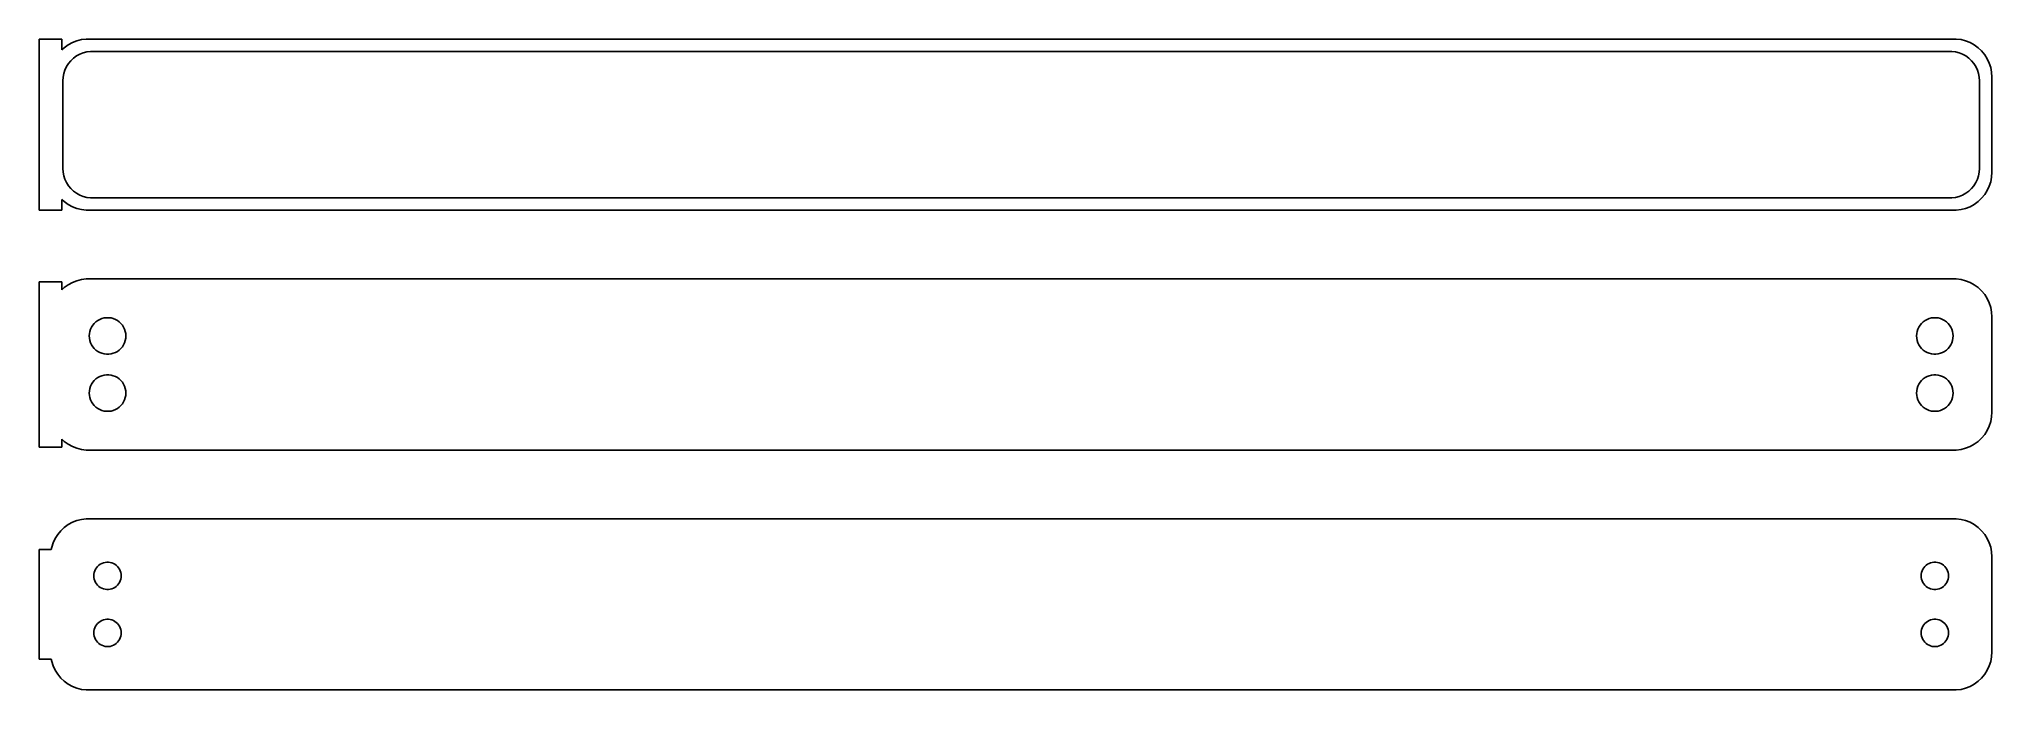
# Model space of a CAD drawing. Header units: metres. Extents: x -129 to 128, y 52 to 137.
import ezdxf

# ---------------------------------------------------------------- set-up
doc = ezdxf.new("R2010")
doc.units = ezdxf.units.M

msp = doc.modelspace()

# ---------------------------------------------------------------- linework, layer by layer
for p, q in [((-126, 137.24), (-129, 137.24)), ((-129, 137.24), (-129, 114.76)), ((-126, 135.809), (-126, 137.24)), ((-125.687, 136.103), (-126, 135.809)), ((-125.179, 136.472), (-125.687, 136.103)), ((-124.629, 136.774), (-125.179, 136.472)), ((-124.045, 137.005), (-124.629, 136.774)), ((-123.437, 137.161), (-124.045, 137.005)), ((-122.814, 137.24), (-123.437, 137.161)), ((122.814, 137.24), (-122.814, 137.24)), ((123.437, 137.161), (122.814, 137.24)), ((124.045, 137.005), (123.437, 137.161)), ((124.629, 136.774), (124.045, 137.005)), ((125.179, 136.472), (124.629, 136.774)), ((125.687, 136.103), (125.179, 136.472)), ((126.145, 135.673), (125.687, 136.103)), ((-125.601, 133.176), (-125.394, 133.616)), ((-125.394, 133.616), (-125.133, 134.026)), ((-125.133, 134.026), (-124.823, 134.401)), ((-124.823, 134.401), (-124.469, 134.734)), ((-124.469, 134.734), (-124.075, 135.02)), ((-124.075, 135.02), (-123.649, 135.254)), ((-123.649, 135.254), (-123.197, 135.433)), ((-123.197, 135.433), (-122.726, 135.554)), ((-122.726, 135.554), (-122.243, 135.615)), ((-122.243, 135.615), (122.243, 135.615)), ((122.243, 135.615), (122.726, 135.554)), ((122.726, 135.554), (123.197, 135.433)), ((123.197, 135.433), (123.649, 135.254)), ((123.649, 135.254), (124.075, 135.02)), ((124.075, 135.02), (124.469, 134.734)), ((124.469, 134.734), (124.823, 134.401)), ((124.823, 134.401), (125.133, 134.026)), ((125.133, 134.026), (125.394, 133.616)), ((125.394, 133.616), (125.601, 133.176)), ((126.545, 135.189), (126.145, 135.673)), ((126.882, 134.659), (126.545, 135.189)), ((127.149, 134.091), (126.882, 134.659)), ((127.343, 133.493), (127.149, 134.091)), ((127.461, 132.877), (127.343, 133.493)), ((-125.873, 131.75), (-125.842, 132.235)), ((-125.873, 120.25), (-125.873, 131.75)), ((-125.842, 132.235), (-125.751, 132.713)), ((-125.751, 132.713), (-125.601, 133.176)), ((125.601, 133.176), (125.751, 132.713)), ((125.751, 132.713), (125.842, 132.235)), ((125.842, 132.235), (125.873, 131.75)), ((125.873, 131.75), (125.873, 120.25)), ((127.5, 132.25), (127.461, 132.877)), ((127.5, 119.75), (127.5, 132.25)), ((-125.842, 119.765), (-125.873, 120.25)), ((-125.751, 119.287), (-125.842, 119.765)), ((-125.601, 118.824), (-125.751, 119.287)), ((-125.394, 118.384), (-125.601, 118.824)), ((-125.133, 117.974), (-125.394, 118.384)), ((125.394, 118.384), (125.133, 117.974)), ((125.601, 118.824), (125.394, 118.384)), ((125.751, 119.287), (125.601, 118.824)), ((125.842, 119.765), (125.751, 119.287)), ((125.873, 120.25), (125.842, 119.765)), ((127.149, 117.909), (127.343, 118.507)), ((127.343, 118.507), (127.461, 119.123)), ((127.461, 119.123), (127.5, 119.75)), ((-126, 116.191), (-125.687, 115.897)), ((-126, 114.76), (-126, 116.191)), ((-125.687, 115.897), (-125.179, 115.528)), ((-125.179, 115.528), (-124.629, 115.226)), ((-124.823, 117.599), (-125.133, 117.974)), ((-124.469, 117.266), (-124.823, 117.599)), ((-124.075, 116.98), (-124.469, 117.266)), ((-123.649, 116.746), (-124.075, 116.98)), ((-123.197, 116.567), (-123.649, 116.746)), ((-122.726, 116.446), (-123.197, 116.567)), ((-122.243, 116.385), (-122.726, 116.446)), ((122.243, 116.385), (-122.243, 116.385)), ((122.726, 116.446), (122.243, 116.385)), ((123.197, 116.567), (122.726, 116.446)), ((123.649, 116.746), (123.197, 116.567)), ((124.075, 116.98), (123.649, 116.746)), ((124.469, 117.266), (124.075, 116.98)), ((124.823, 117.599), (124.469, 117.266)), ((124.629, 115.226), (125.179, 115.528)), ((125.133, 117.974), (124.823, 117.599)), ((125.179, 115.528), (125.687, 115.897)), ((125.687, 115.897), (126.145, 116.327)), ((126.145, 116.327), (126.545, 116.811)), ((126.545, 116.811), (126.882, 117.341)), ((126.882, 117.341), (127.149, 117.909)), ((-129, 114.76), (-126, 114.76)), ((-124.629, 115.226), (-124.045, 114.995)), ((-124.045, 114.995), (-123.437, 114.839)), ((-123.437, 114.839), (-122.814, 114.76)), ((-122.814, 114.76), (122.814, 114.76)), ((122.814, 114.76), (123.437, 114.839)), ((123.437, 114.839), (124.045, 114.995)), ((124.045, 114.995), (124.629, 115.226)), ((-126, 105.365), (-129, 105.365)), ((-129, 105.365), (-129, 83.6352)), ((-126, 104.309), (-126, 105.365)), ((-124.629, 105.274), (-125.179, 104.972)), ((-124.045, 105.505), (-124.629, 105.274)), ((-123.437, 105.661), (-124.045, 105.505)), ((-122.814, 105.74), (-123.437, 105.661)), ((122.814, 105.74), (-122.814, 105.74)), ((123.437, 105.661), (122.814, 105.74)), ((124.045, 105.505), (123.437, 105.661)), ((124.629, 105.274), (124.045, 105.505)), ((125.179, 104.972), (124.629, 105.274)), ((-125.687, 104.603), (-126, 104.309)), ((-125.179, 104.972), (-125.687, 104.603)), ((125.687, 104.603), (125.179, 104.972)), ((126.145, 104.173), (125.687, 104.603)), ((126.545, 103.689), (126.145, 104.173)), ((126.882, 103.159), (126.545, 103.689)), ((127.149, 102.591), (126.882, 103.159)), ((-121.75, 99.8929), (-121.53, 100.099)), ((-121.53, 100.099), (-121.286, 100.276)), ((-121.286, 100.276), (-121.022, 100.422)), ((-121.022, 100.422), (-120.742, 100.533)), ((-120.742, 100.533), (-120.45, 100.607)), ((-120.45, 100.607), (-120.151, 100.645)), ((-120.151, 100.645), (-119.849, 100.645)), ((-119.849, 100.645), (-119.55, 100.607)), ((-119.55, 100.607), (-119.258, 100.533)), ((-119.258, 100.533), (-118.978, 100.422)), ((-118.978, 100.422), (-118.714, 100.276)), ((-118.714, 100.276), (-118.47, 100.099)), ((-118.47, 100.099), (-118.25, 99.8929)), ((118.25, 99.8929), (118.47, 100.099)), ((118.47, 100.099), (118.714, 100.276)), ((118.714, 100.276), (118.978, 100.422)), ((118.978, 100.422), (119.258, 100.533)), ((119.258, 100.533), (119.55, 100.607)), ((119.55, 100.607), (119.849, 100.645)), ((119.849, 100.645), (120.151, 100.645)), ((120.151, 100.645), (120.45, 100.607)), ((120.45, 100.607), (120.742, 100.533)), ((120.742, 100.533), (121.022, 100.422)), ((121.022, 100.422), (121.286, 100.276)), ((121.286, 100.276), (121.53, 100.099)), ((121.53, 100.099), (121.75, 99.8929)), ((127.343, 101.993), (127.149, 102.591)), ((127.461, 101.377), (127.343, 101.993)), ((127.5, 100.75), (127.461, 101.377)), ((127.5, 88.25), (127.5, 100.75)), ((-122.4, 98.25), (-122.381, 98.5508)), ((-122.381, 97.9492), (-122.4, 98.25)), ((-122.381, 98.5508), (-122.325, 98.8468)), ((-122.325, 97.6531), (-122.381, 97.9492)), ((-122.325, 98.8468), (-122.231, 99.1335)), ((-122.231, 97.3665), (-122.325, 97.6531)), ((-122.231, 99.1335), (-122.103, 99.4062)), ((-122.103, 99.4062), (-121.942, 99.6607)), ((-121.942, 99.6607), (-121.75, 99.8929)), ((-118.25, 99.8929), (-118.058, 99.6607)), ((-118.058, 99.6607), (-117.897, 99.4062)), ((-117.897, 99.4062), (-117.769, 99.1335)), ((-117.769, 99.1335), (-117.675, 98.8468)), ((-117.675, 97.6531), (-117.769, 97.3665)), ((-117.675, 98.8468), (-117.619, 98.5508)), ((-117.619, 97.9492), (-117.675, 97.6531)), ((-117.619, 98.5508), (-117.6, 98.25)), ((-117.6, 98.25), (-117.619, 97.9492)), ((117.6, 98.25), (117.619, 98.5508)), ((117.619, 97.9492), (117.6, 98.25)), ((117.619, 98.5508), (117.675, 98.8468)), ((117.675, 97.6531), (117.619, 97.9492)), ((117.675, 98.8468), (117.769, 99.1335)), ((117.769, 97.3665), (117.675, 97.6531)), ((117.769, 99.1335), (117.897, 99.4062)), ((117.897, 99.4062), (118.058, 99.6607)), ((118.058, 99.6607), (118.25, 99.8929)), ((121.75, 99.8929), (121.942, 99.6607)), ((121.942, 99.6607), (122.103, 99.4062)), ((122.103, 99.4062), (122.231, 99.1335)), ((122.231, 99.1335), (122.325, 98.8468)), ((122.325, 97.6531), (122.231, 97.3665)), ((122.325, 98.8468), (122.381, 98.5508)), ((122.381, 97.9492), (122.325, 97.6531)), ((122.381, 98.5508), (122.4, 98.25)), ((122.4, 98.25), (122.381, 97.9492)), ((-122.103, 97.0938), (-122.231, 97.3665)), ((-121.942, 96.8393), (-122.103, 97.0938)), ((-121.75, 96.6071), (-121.942, 96.8393)), ((-121.53, 96.4008), (-121.75, 96.6071)), ((-121.286, 96.2236), (-121.53, 96.4008)), ((-121.022, 96.0784), (-121.286, 96.2236)), ((-120.742, 95.9675), (-121.022, 96.0784)), ((-120.45, 95.8925), (-120.742, 95.9675)), ((-120.151, 95.8547), (-120.45, 95.8925)), ((-119.849, 95.8547), (-120.151, 95.8547)), ((-119.55, 95.8925), (-119.849, 95.8547)), ((-119.258, 95.9675), (-119.55, 95.8925)), ((-118.978, 96.0784), (-119.258, 95.9675)), ((-118.714, 96.2236), (-118.978, 96.0784)), ((-118.47, 96.4008), (-118.714, 96.2236)), ((-118.25, 96.6071), (-118.47, 96.4008)), ((-118.058, 96.8393), (-118.25, 96.6071)), ((-117.897, 97.0938), (-118.058, 96.8393)), ((-117.769, 97.3665), (-117.897, 97.0938)), ((117.897, 97.0938), (117.769, 97.3665)), ((118.058, 96.8393), (117.897, 97.0938)), ((118.25, 96.6071), (118.058, 96.8393)), ((118.47, 96.4008), (118.25, 96.6071)), ((118.714, 96.2236), (118.47, 96.4008)), ((118.978, 96.0784), (118.714, 96.2236)), ((119.258, 95.9675), (118.978, 96.0784)), ((119.55, 95.8925), (119.258, 95.9675)), ((119.849, 95.8547), (119.55, 95.8925)), ((120.151, 95.8547), (119.849, 95.8547)), ((120.45, 95.8925), (120.151, 95.8547)), ((120.742, 95.9675), (120.45, 95.8925)), ((121.022, 96.0784), (120.742, 95.9675)), ((121.286, 96.2236), (121.022, 96.0784)), ((121.53, 96.4008), (121.286, 96.2236)), ((121.75, 96.6071), (121.53, 96.4008)), ((121.942, 96.8393), (121.75, 96.6071)), ((122.103, 97.0938), (121.942, 96.8393)), ((122.231, 97.3665), (122.103, 97.0938)), ((-121.942, 92.1607), (-121.75, 92.3929)), ((-121.75, 92.3929), (-121.53, 92.5992)), ((-121.53, 92.5992), (-121.286, 92.7764)), ((-121.286, 92.7764), (-121.022, 92.9216)), ((-121.022, 92.9216), (-120.742, 93.0325)), ((-120.742, 93.0325), (-120.45, 93.1075)), ((-120.45, 93.1075), (-120.151, 93.1453)), ((-120.151, 93.1453), (-119.849, 93.1453)), ((-119.849, 93.1453), (-119.55, 93.1075)), ((-119.55, 93.1075), (-119.258, 93.0325)), ((-119.258, 93.0325), (-118.978, 92.9216)), ((-118.978, 92.9216), (-118.714, 92.7764)), ((-118.714, 92.7764), (-118.47, 92.5992)), ((-118.47, 92.5992), (-118.25, 92.3929)), ((-118.25, 92.3929), (-118.058, 92.1607)), ((118.058, 92.1607), (118.25, 92.3929)), ((118.25, 92.3929), (118.47, 92.5992)), ((118.47, 92.5992), (118.714, 92.7764)), ((118.714, 92.7764), (118.978, 92.9216)), ((118.978, 92.9216), (119.258, 93.0325)), ((119.258, 93.0325), (119.55, 93.1075)), ((119.55, 93.1075), (119.849, 93.1453)), ((119.849, 93.1453), (120.151, 93.1453)), ((120.151, 93.1453), (120.45, 93.1075)), ((120.45, 93.1075), (120.742, 93.0325)), ((120.742, 93.0325), (121.022, 92.9216)), ((121.022, 92.9216), (121.286, 92.7764)), ((121.286, 92.7764), (121.53, 92.5992)), ((121.53, 92.5992), (121.75, 92.3929)), ((121.75, 92.3929), (121.942, 92.1607)), ((-122.4, 90.75), (-122.381, 91.0508)), ((-122.381, 90.4492), (-122.4, 90.75)), ((-122.381, 91.0508), (-122.325, 91.3469)), ((-122.325, 90.1532), (-122.381, 90.4492)), ((-122.325, 91.3469), (-122.231, 91.6335)), ((-122.231, 89.8665), (-122.325, 90.1532)), ((-122.231, 91.6335), (-122.103, 91.9062)), ((-122.103, 89.5938), (-122.231, 89.8665)), ((-122.103, 91.9062), (-121.942, 92.1607)), ((-118.058, 92.1607), (-117.897, 91.9062)), ((-117.897, 91.9062), (-117.769, 91.6335)), ((-117.769, 89.8665), (-117.897, 89.5938)), ((-117.769, 91.6335), (-117.675, 91.3469)), ((-117.675, 90.1532), (-117.769, 89.8665)), ((-117.675, 91.3469), (-117.619, 91.0508)), ((-117.619, 90.4492), (-117.675, 90.1532)), ((-117.619, 91.0508), (-117.6, 90.75)), ((-117.6, 90.75), (-117.619, 90.4492)), ((117.6, 90.75), (117.619, 91.0508)), ((117.619, 90.4492), (117.6, 90.75)), ((117.619, 91.0508), (117.675, 91.3469)), ((117.675, 90.1532), (117.619, 90.4492)), ((117.675, 91.3469), (117.769, 91.6335)), ((117.769, 89.8665), (117.675, 90.1532)), ((117.769, 91.6335), (117.897, 91.9062)), ((117.897, 89.5938), (117.769, 89.8665)), ((117.897, 91.9062), (118.058, 92.1607)), ((121.942, 92.1607), (122.103, 91.9062)), ((122.103, 91.9062), (122.231, 91.6335)), ((122.231, 89.8665), (122.103, 89.5938)), ((122.231, 91.6335), (122.325, 91.3469)), ((122.325, 90.1532), (122.231, 89.8665)), ((122.325, 91.3469), (122.381, 91.0508)), ((122.381, 90.4492), (122.325, 90.1532)), ((122.381, 91.0508), (122.4, 90.75)), ((122.4, 90.75), (122.381, 90.4492)), ((-121.942, 89.3393), (-122.103, 89.5938)), ((-121.75, 89.1071), (-121.942, 89.3393)), ((-121.53, 88.9008), (-121.75, 89.1071)), ((-121.286, 88.7236), (-121.53, 88.9008)), ((-121.022, 88.5784), (-121.286, 88.7236)), ((-120.742, 88.4675), (-121.022, 88.5784)), ((-120.45, 88.3925), (-120.742, 88.4675)), ((-120.151, 88.3547), (-120.45, 88.3925)), ((-119.849, 88.3547), (-120.151, 88.3547)), ((-119.55, 88.3925), (-119.849, 88.3547)), ((-119.258, 88.4675), (-119.55, 88.3925)), ((-118.978, 88.5784), (-119.258, 88.4675)), ((-118.714, 88.7236), (-118.978, 88.5784)), ((-118.47, 88.9008), (-118.714, 88.7236)), ((-118.25, 89.1071), (-118.47, 88.9008)), ((-118.058, 89.3393), (-118.25, 89.1071)), ((-117.897, 89.5938), (-118.058, 89.3393)), ((118.058, 89.3393), (117.897, 89.5938)), ((118.25, 89.1071), (118.058, 89.3393)), ((118.47, 88.9008), (118.25, 89.1071)), ((118.714, 88.7236), (118.47, 88.9008)), ((118.978, 88.5784), (118.714, 88.7236)), ((119.258, 88.4675), (118.978, 88.5784)), ((119.55, 88.3925), (119.258, 88.4675)), ((119.849, 88.3547), (119.55, 88.3925)), ((120.151, 88.3547), (119.849, 88.3547)), ((120.45, 88.3925), (120.151, 88.3547)), ((120.742, 88.4675), (120.45, 88.3925)), ((121.022, 88.5784), (120.742, 88.4675)), ((121.286, 88.7236), (121.022, 88.5784)), ((121.53, 88.9008), (121.286, 88.7236)), ((121.75, 89.1071), (121.53, 88.9008)), ((121.942, 89.3393), (121.75, 89.1071)), ((122.103, 89.5938), (121.942, 89.3393)), ((127.343, 87.0066), (127.461, 87.6233)), ((127.461, 87.6233), (127.5, 88.25)), ((-126, 83.6352), (-126, 84.6913)), ((-126, 84.6913), (-125.687, 84.3974)), ((125.687, 84.3974), (126.145, 84.8273)), ((126.145, 84.8273), (126.545, 85.3111)), ((126.545, 85.3111), (126.882, 85.8412)), ((126.882, 85.8412), (127.149, 86.4094)), ((127.149, 86.4094), (127.343, 87.0066)), ((-129, 83.6352), (-126, 83.6352)), ((-125.687, 84.3974), (-125.179, 84.0284)), ((-125.179, 84.0284), (-124.629, 83.7259)), ((-124.629, 83.7259), (-124.045, 83.4947)), ((-124.045, 83.4947), (-123.437, 83.3386)), ((-123.437, 83.3386), (-122.814, 83.2599)), ((-122.814, 83.2599), (122.814, 83.2599)), ((122.814, 83.2599), (123.437, 83.3386)), ((123.437, 83.3386), (124.045, 83.4947)), ((124.045, 83.4947), (124.629, 83.7259)), ((124.629, 83.7259), (125.179, 84.0284)), ((125.179, 84.0284), (125.687, 84.3974)), ((-126.545, 72.1889), (-126.882, 71.6588)), ((-126.145, 72.6727), (-126.545, 72.1889)), ((-125.687, 73.1026), (-126.145, 72.6727)), ((-125.179, 73.4716), (-125.687, 73.1026)), ((-124.629, 73.7741), (-125.179, 73.4716)), ((-124.045, 74.0053), (-124.629, 73.7741)), ((-123.437, 74.1614), (-124.045, 74.0053)), ((-122.814, 74.2401), (-123.437, 74.1614)), ((122.814, 74.2401), (-122.814, 74.2401)), ((123.437, 74.1614), (122.814, 74.2401)), ((124.045, 74.0053), (123.437, 74.1614)), ((124.629, 73.7741), (124.045, 74.0053)), ((125.179, 73.4716), (124.629, 73.7741)), ((125.687, 73.1026), (125.179, 73.4716)), ((126.145, 72.6727), (125.687, 73.1026)), ((126.545, 72.1889), (126.145, 72.6727)), ((126.882, 71.6588), (126.545, 72.1889)), ((-127.4, 70.1942), (-129, 70.1942)), ((-129, 70.1942), (-129, 55.8058)), ((-127.343, 70.4934), (-127.4, 70.1942)), ((-127.149, 71.0906), (-127.343, 70.4934)), ((-126.882, 71.6588), (-127.149, 71.0906)), ((127.149, 71.0906), (126.882, 71.6588)), ((127.343, 70.4934), (127.149, 71.0906)), ((127.461, 69.8767), (127.343, 70.4934)), ((127.5, 69.25), (127.461, 69.8767)), ((-121.8, 66.75), (-121.786, 66.9756)), ((-121.786, 66.5244), (-121.8, 66.75)), ((-121.786, 66.9756), (-121.743, 67.1976)), ((-121.743, 67.1976), (-121.674, 67.4126)), ((-121.674, 67.4126), (-121.577, 67.6171)), ((-121.577, 67.6171), (-121.456, 67.808)), ((-121.456, 67.808), (-121.312, 67.9822)), ((-121.312, 67.9822), (-121.147, 68.1369)), ((-121.147, 68.1369), (-120.964, 68.2698)), ((-120.964, 68.2698), (-120.766, 68.3787)), ((-120.766, 68.3787), (-120.556, 68.4619)), ((-120.556, 68.4619), (-120.337, 68.5181)), ((-120.337, 68.5181), (-120.113, 68.5464)), ((-120.113, 68.5464), (-119.887, 68.5464)), ((-119.887, 68.5464), (-119.663, 68.5181)), ((-119.663, 68.5181), (-119.444, 68.4619)), ((-119.444, 68.4619), (-119.234, 68.3787)), ((-119.234, 68.3787), (-119.036, 68.2698)), ((-119.036, 68.2698), (-118.853, 68.1369)), ((-118.853, 68.1369), (-118.688, 67.9822)), ((-118.688, 67.9822), (-118.544, 67.808)), ((-118.544, 67.808), (-118.423, 67.6171)), ((-118.423, 67.6171), (-118.326, 67.4126)), ((-118.326, 67.4126), (-118.257, 67.1976)), ((-118.257, 67.1976), (-118.214, 66.9756)), ((-118.214, 66.9756), (-118.2, 66.75)), ((-118.2, 66.75), (-118.214, 66.5244)), ((118.2, 66.75), (118.214, 66.9756)), ((118.214, 66.5244), (118.2, 66.75)), ((118.214, 66.9756), (118.257, 67.1976)), ((118.257, 67.1976), (118.326, 67.4126)), ((118.326, 67.4126), (118.423, 67.6171)), ((118.423, 67.6171), (118.544, 67.808)), ((118.544, 67.808), (118.688, 67.9822)), ((118.688, 67.9822), (118.853, 68.1369)), ((118.853, 68.1369), (119.036, 68.2698)), ((119.036, 68.2698), (119.234, 68.3787)), ((119.234, 68.3787), (119.444, 68.4619)), ((119.444, 68.4619), (119.663, 68.5181)), ((119.663, 68.5181), (119.887, 68.5464)), ((119.887, 68.5464), (120.113, 68.5464)), ((120.113, 68.5464), (120.337, 68.5181)), ((120.337, 68.5181), (120.556, 68.4619)), ((120.556, 68.4619), (120.766, 68.3787)), ((120.766, 68.3787), (120.964, 68.2698)), ((120.964, 68.2698), (121.147, 68.1369)), ((121.147, 68.1369), (121.312, 67.9822)), ((121.312, 67.9822), (121.456, 67.808)), ((121.456, 67.808), (121.577, 67.6171)), ((121.577, 67.6171), (121.674, 67.4126)), ((121.674, 67.4126), (121.743, 67.1976)), ((121.743, 67.1976), (121.786, 66.9756)), ((121.786, 66.9756), (121.8, 66.75)), ((121.8, 66.75), (121.786, 66.5244)), ((127.5, 56.75), (127.5, 69.25)), ((-121.743, 66.3024), (-121.786, 66.5244)), ((-121.674, 66.0874), (-121.743, 66.3024)), ((-121.577, 65.8828), (-121.674, 66.0874)), ((-121.456, 65.692), (-121.577, 65.8828)), ((-121.312, 65.5178), (-121.456, 65.692)), ((-121.147, 65.3631), (-121.312, 65.5178)), ((-120.964, 65.2302), (-121.147, 65.3631)), ((-120.766, 65.1213), (-120.964, 65.2302)), ((-120.556, 65.0381), (-120.766, 65.1213)), ((-120.337, 64.9819), (-120.556, 65.0381)), ((-120.113, 64.9536), (-120.337, 64.9819)), ((-119.887, 64.9536), (-120.113, 64.9536)), ((-119.663, 64.9819), (-119.887, 64.9536)), ((-119.444, 65.0381), (-119.663, 64.9819)), ((-119.234, 65.1213), (-119.444, 65.0381)), ((-119.036, 65.2302), (-119.234, 65.1213)), ((-118.853, 65.3631), (-119.036, 65.2302)), ((-118.688, 65.5178), (-118.853, 65.3631)), ((-118.544, 65.692), (-118.688, 65.5178)), ((-118.423, 65.8828), (-118.544, 65.692)), ((-118.326, 66.0874), (-118.423, 65.8828)), ((-118.257, 66.3024), (-118.326, 66.0874)), ((-118.214, 66.5244), (-118.257, 66.3024)), ((118.257, 66.3024), (118.214, 66.5244)), ((118.326, 66.0874), (118.257, 66.3024)), ((118.423, 65.8828), (118.326, 66.0874)), ((118.544, 65.692), (118.423, 65.8828)), ((118.688, 65.5178), (118.544, 65.692)), ((118.853, 65.3631), (118.688, 65.5178)), ((119.036, 65.2302), (118.853, 65.3631)), ((119.234, 65.1213), (119.036, 65.2302)), ((119.444, 65.0381), (119.234, 65.1213)), ((119.663, 64.9819), (119.444, 65.0381)), ((119.887, 64.9536), (119.663, 64.9819)), ((120.113, 64.9536), (119.887, 64.9536)), ((120.337, 64.9819), (120.113, 64.9536)), ((120.556, 65.0381), (120.337, 64.9819)), ((120.766, 65.1213), (120.556, 65.0381)), ((120.964, 65.2302), (120.766, 65.1213)), ((121.147, 65.3631), (120.964, 65.2302)), ((121.312, 65.5178), (121.147, 65.3631)), ((121.456, 65.692), (121.312, 65.5178)), ((121.577, 65.8828), (121.456, 65.692)), ((121.674, 66.0874), (121.577, 65.8828)), ((121.743, 66.3024), (121.674, 66.0874)), ((121.786, 66.5244), (121.743, 66.3024)), ((-121.8, 59.25), (-121.786, 59.4756)), ((-121.786, 59.0244), (-121.8, 59.25)), ((-121.786, 59.4756), (-121.743, 59.6976)), ((-121.743, 58.8024), (-121.786, 59.0244)), ((-121.743, 59.6976), (-121.674, 59.9126)), ((-121.674, 59.9126), (-121.577, 60.1172)), ((-121.577, 60.1172), (-121.456, 60.308)), ((-121.456, 60.308), (-121.312, 60.4822)), ((-121.312, 60.4822), (-121.147, 60.6369)), ((-121.147, 60.6369), (-120.964, 60.7698)), ((-120.964, 60.7698), (-120.766, 60.8787)), ((-120.766, 60.8787), (-120.556, 60.9619)), ((-120.556, 60.9619), (-120.337, 61.0181)), ((-120.337, 61.0181), (-120.113, 61.0464)), ((-120.113, 61.0464), (-119.887, 61.0464)), ((-119.887, 61.0464), (-119.663, 61.0181)), ((-119.663, 61.0181), (-119.444, 60.9619)), ((-119.444, 60.9619), (-119.234, 60.8787)), ((-119.234, 60.8787), (-119.036, 60.7698)), ((-119.036, 60.7698), (-118.853, 60.6369)), ((-118.853, 60.6369), (-118.688, 60.4822)), ((-118.688, 60.4822), (-118.544, 60.308)), ((-118.544, 60.308), (-118.423, 60.1172)), ((-118.423, 60.1172), (-118.326, 59.9126)), ((-118.326, 59.9126), (-118.257, 59.6976)), ((-118.257, 59.6976), (-118.214, 59.4756)), ((-118.214, 59.0244), (-118.257, 58.8024)), ((-118.214, 59.4756), (-118.2, 59.25)), ((-118.2, 59.25), (-118.214, 59.0244)), ((118.2, 59.25), (118.214, 59.4756)), ((118.214, 59.0244), (118.2, 59.25)), ((118.214, 59.4756), (118.257, 59.6976)), ((118.257, 58.8024), (118.214, 59.0244)), ((118.257, 59.6976), (118.326, 59.9126)), ((118.326, 59.9126), (118.423, 60.1172)), ((118.423, 60.1172), (118.544, 60.308)), ((118.544, 60.308), (118.688, 60.4822)), ((118.688, 60.4822), (118.853, 60.6369)), ((118.853, 60.6369), (119.036, 60.7698)), ((119.036, 60.7698), (119.234, 60.8787)), ((119.234, 60.8787), (119.444, 60.9619)), ((119.444, 60.9619), (119.663, 61.0181)), ((119.663, 61.0181), (119.887, 61.0464)), ((119.887, 61.0464), (120.113, 61.0464)), ((120.113, 61.0464), (120.337, 61.0181)), ((120.337, 61.0181), (120.556, 60.9619)), ((120.556, 60.9619), (120.766, 60.8787)), ((120.766, 60.8787), (120.964, 60.7698)), ((120.964, 60.7698), (121.147, 60.6369)), ((121.147, 60.6369), (121.312, 60.4822)), ((121.312, 60.4822), (121.456, 60.308)), ((121.456, 60.308), (121.577, 60.1172)), ((121.577, 60.1172), (121.674, 59.9126)), ((121.674, 59.9126), (121.743, 59.6976)), ((121.743, 59.6976), (121.786, 59.4756)), ((121.786, 59.0244), (121.743, 58.8024)), ((121.786, 59.4756), (121.8, 59.25)), ((121.8, 59.25), (121.786, 59.0244)), ((-121.674, 58.5874), (-121.743, 58.8024)), ((-121.577, 58.3829), (-121.674, 58.5874)), ((-121.456, 58.192), (-121.577, 58.3829)), ((-121.312, 58.0178), (-121.456, 58.192)), ((-121.147, 57.8631), (-121.312, 58.0178)), ((-120.964, 57.7302), (-121.147, 57.8631)), ((-120.766, 57.6213), (-120.964, 57.7302)), ((-120.556, 57.5381), (-120.766, 57.6213)), ((-120.337, 57.4819), (-120.556, 57.5381)), ((-120.113, 57.4536), (-120.337, 57.4819)), ((-119.887, 57.4536), (-120.113, 57.4536)), ((-119.663, 57.4819), (-119.887, 57.4536)), ((-119.444, 57.5381), (-119.663, 57.4819)), ((-119.234, 57.6213), (-119.444, 57.5381)), ((-119.036, 57.7302), (-119.234, 57.6213)), ((-118.853, 57.8631), (-119.036, 57.7302)), ((-118.688, 58.0178), (-118.853, 57.8631)), ((-118.544, 58.192), (-118.688, 58.0178)), ((-118.423, 58.3829), (-118.544, 58.192)), ((-118.326, 58.5874), (-118.423, 58.3829)), ((-118.257, 58.8024), (-118.326, 58.5874)), ((118.326, 58.5874), (118.257, 58.8024)), ((118.423, 58.3829), (118.326, 58.5874)), ((118.544, 58.192), (118.423, 58.3829)), ((118.688, 58.0178), (118.544, 58.192)), ((118.853, 57.8631), (118.688, 58.0178)), ((119.036, 57.7302), (118.853, 57.8631)), ((119.234, 57.6213), (119.036, 57.7302)), ((119.444, 57.5381), (119.234, 57.6213)), ((119.663, 57.4819), (119.444, 57.5381)), ((119.887, 57.4536), (119.663, 57.4819)), ((120.113, 57.4536), (119.887, 57.4536)), ((120.337, 57.4819), (120.113, 57.4536)), ((120.556, 57.5381), (120.337, 57.4819)), ((120.766, 57.6213), (120.556, 57.5381)), ((120.964, 57.7302), (120.766, 57.6213)), ((121.147, 57.8631), (120.964, 57.7302)), ((121.312, 58.0178), (121.147, 57.8631)), ((121.456, 58.192), (121.312, 58.0178)), ((121.577, 58.3829), (121.456, 58.192)), ((121.674, 58.5874), (121.577, 58.3829)), ((121.743, 58.8024), (121.674, 58.5874)), ((127.461, 56.1233), (127.5, 56.75)), ((-129, 55.8058), (-127.4, 55.8058)), ((-127.4, 55.8058), (-127.343, 55.5066)), ((-127.343, 55.5066), (-127.149, 54.9094)), ((-127.149, 54.9094), (-126.882, 54.3412)), ((-126.882, 54.3412), (-126.545, 53.8111)), ((126.545, 53.8111), (126.882, 54.3412)), ((126.882, 54.3412), (127.149, 54.9094)), ((127.149, 54.9094), (127.343, 55.5066)), ((127.343, 55.5066), (127.461, 56.1233)), ((-126.545, 53.8111), (-126.145, 53.3273)), ((-126.145, 53.3273), (-125.687, 52.8974)), ((-125.687, 52.8974), (-125.179, 52.5284)), ((-125.179, 52.5284), (-124.629, 52.2259)), ((-124.629, 52.2259), (-124.045, 51.9947)), ((-124.045, 51.9947), (-123.437, 51.8386)), ((-123.437, 51.8386), (-122.814, 51.7599)), ((-122.814, 51.7599), (122.814, 51.7599)), ((122.814, 51.7599), (123.437, 51.8386)), ((123.437, 51.8386), (124.045, 51.9947)), ((124.045, 51.9947), (124.629, 52.2259)), ((124.629, 52.2259), (125.179, 52.5284)), ((125.179, 52.5284), (125.687, 52.8974)), ((125.687, 52.8974), (126.145, 53.3273)), ((126.145, 53.3273), (126.545, 53.8111))]:
    msp.add_line(p, q)

doc.saveas('drawing.dxf')
